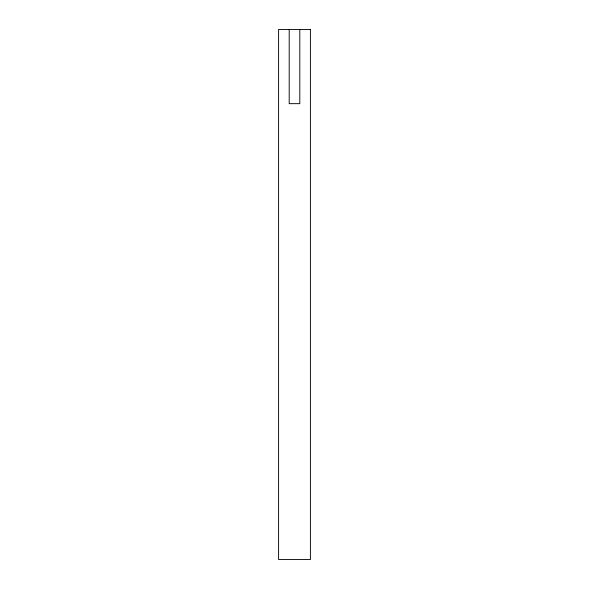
<?xml version="1.0" encoding="UTF-8"?>
<svg xmlns="http://www.w3.org/2000/svg" width="589" height="589" viewBox="0 0 589 589"><rect width="100%" height="100%" fill="white"/><g stroke="black" fill="none" stroke-linecap="round" stroke-linejoin="round"><path stroke-width="0.88" d="M299.801 29.45L299.801 103.664L289.199 103.664L289.199 29.45M310.403 29.45L278.597 29.45L278.597 559.55L310.403 559.55L310.403 29.45"/></g></svg>
